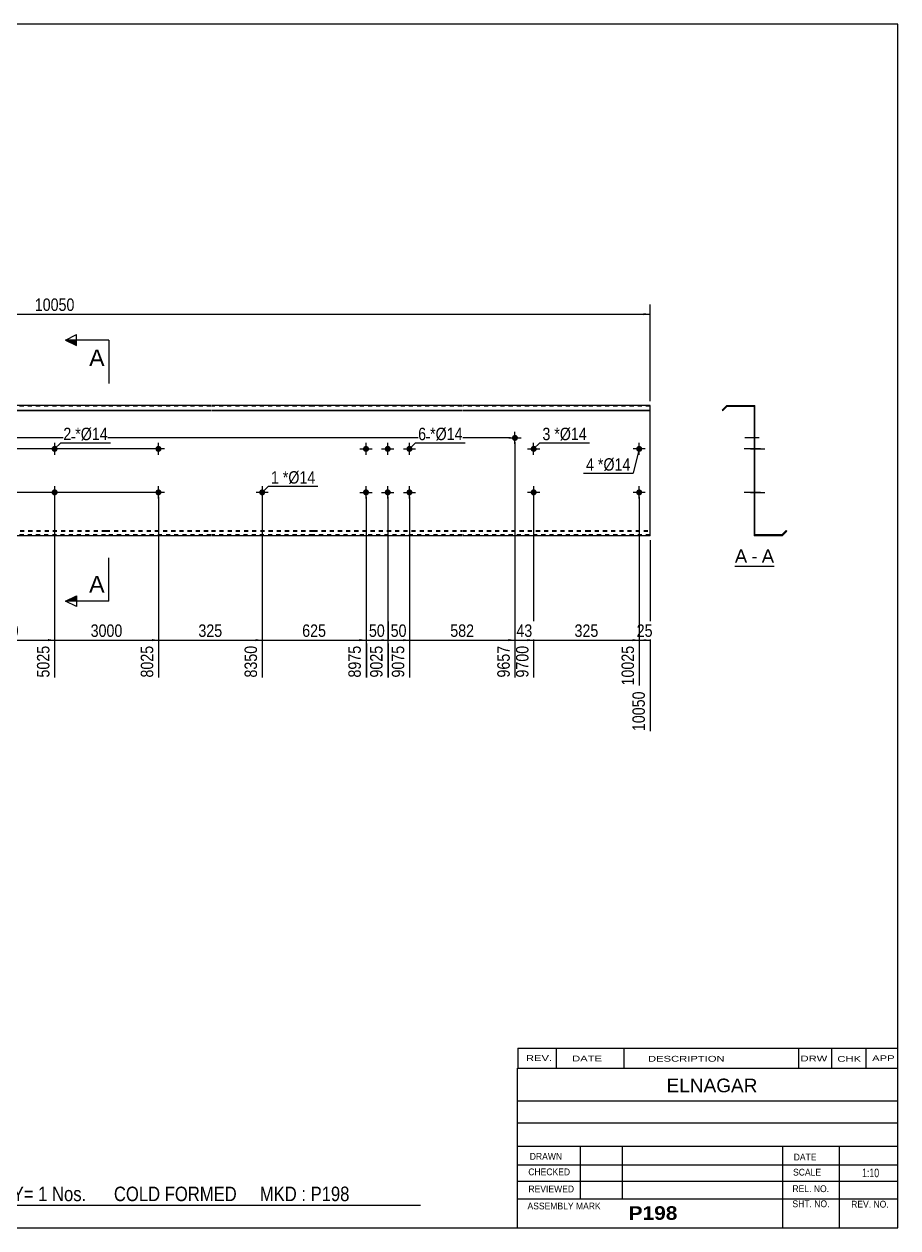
# Model space of a CAD drawing. Header units: millimetres. Extents: x -71 to 331, y -174 to 103.
# Drawn here: x 130.1 to 331.2, y -174.2 to 102.8 of the extents above; entities that cross this region are included whole.
import ezdxf

# ---------------------------------------------------------------- set-up
doc = ezdxf.new("R2010")
doc.units = ezdxf.units.MM
doc.linetypes.add('DXK_LINE_DOT1', pattern=[1.8814, 0.9407, -0.9407])
doc.styles.add('Arial', font='ARIAL.TTF', dxfattribs={"height": 0.2})
doc.styles.add('Arial Bold', font='ARIALBD.TTF', dxfattribs={"height": 0.2})
doc.styles.add('Arial Narrow', font='ARIALN.TTF', dxfattribs={"height": 0.2})

# ---------------------------------------------------------------- blocks, each defined once
blk = doc.blocks.new('Unknown-629085084-1927')
at = {"color": 5, "linetype": 'Continuous'}
for p, q in [((331.25, 102.75), (-68.75, 102.75)), ((-68.75, 102.75), (-68.75, -174.25)), ((331.25, -174.25), (331.25, 102.75)), ((-68.75, -174.25), (331.25, -174.25))]:
    blk.add_line(p, q, dxfattribs=at)
at = {"color": 174, "linetype": 'Continuous', "style": 'Arial'}
blk.add_text('Tekla structures', height=1.9102, rotation=90, dxfattribs=at).set_placement((-69.25, -173.75))
blk = doc.blocks.new('Unknown-629085084-12 - 1238')
at = {"color": 7, "linetype": 'Continuous'}
blk.add_line((293.7, -21.95), (302.73, -21.95), dxfattribs=at)
at = {"color": 0, "linetype": 'Continuous'}
blk.add_wipeout([(296.55, -21.2), (296.55, -18), (293.7, -18), (293.7, -21.2)], dxfattribs=at)
blk.add_wipeout([(298.93, -21.2), (298.93, -18), (297.51, -18), (297.51, -21.2)], dxfattribs=at)
at = {"color": 96, "linetype": 'Continuous', "style": 'Arial'}
blk.add_text('A', height=3.06, dxfattribs=at).set_placement((293.7, -21.2))
at = {"color": 0, "linetype": 'Continuous'}
blk.add_wipeout([(302.73, -21.2), (302.73, -18), (299.89, -18), (299.89, -21.2)], dxfattribs=at)
at = {"color": 96, "linetype": 'Continuous', "style": 'Arial'}
for s, p in [('A', (299.89, -21.2)), ('-', (297.51, -21.2))]:
    blk.add_text(s, height=3.06, dxfattribs=at).set_placement(p)
blk = doc.blocks.new('Part-629085084-1218 - 1203')
at = {"color": 2, "linetype": 'Continuous'}
for p, q in [((0, 15), (0, -15)), ((14.6, 15), (0, 15)), ((0, 13.94), (14.6, 13.94)), ((43.2, 15), (14.7, 15)), ((14.7, 13.94), (43.2, 13.94)), ((77.5, 15), (43.3, 15)), ((43.3, 13.94), (77.5, 13.94)), ((101, 15), (77.6, 15)), ((77.6, 13.94), (101, 13.94)), ((125.29, 15), (101.1, 15)), ((101.1, 13.94), (125.29, 13.94)), ((148.79, 15), (125.39, 15)), ((125.39, 13.94), (148.79, 13.94)), ((173.08, 15), (148.89, 15)), ((148.89, 13.94), (173.08, 13.94)), ((196.58, 15), (173.18, 15)), ((173.18, 13.94), (196.58, 13.94)), ((230.88, 15), (196.68, 15)), ((196.68, 13.94), (230.88, 13.94)), ((259.48, 15), (230.98, 15)), ((230.98, 13.94), (259.48, 13.94)), ((274.18, 15), (259.58, 15)), ((259.58, 13.94), (274.18, 13.94)), ((274.18, 13.94), (274.18, 15)), ((274.18, -15), (274.18, 13.94)), ((0, 13.8), (14.6, 13.8)), ((14.7, 13.8), (43.2, 13.8)), ((43.3, 13.8), (77.5, 13.8)), ((77.6, 13.8), (101, 13.8)), ((101.1, 13.8), (125.29, 13.8)), ((125.39, 13.8), (148.79, 13.8)), ((148.89, 13.8), (173.08, 13.8)), ((173.18, 13.8), (196.58, 13.8)), ((196.68, 13.8), (230.88, 13.8)), ((230.98, 13.8), (259.48, 13.8)), ((259.58, 13.8), (274.18, 13.8)), ((14.6, -15), (0, -15)), ((43.2, -15), (14.7, -15)), ((77.5, -15), (43.3, -15)), ((101, -15), (77.6, -15)), ((125.29, -15), (101.1, -15)), ((148.79, -15), (125.39, -15)), ((173.08, -15), (148.89, -15)), ((196.58, -15), (173.18, -15)), ((230.88, -15), (196.68, -15)), ((259.48, -15), (230.98, -15)), ((274.18, -15), (259.58, -15))]:
    blk.add_line(p, q, dxfattribs=at)
at = {"color": 7, "linetype": 'DXK_LINE_DOT1'}
for p, q in [((14.6, 14.8), (0, 14.8)), ((43.2, 14.8), (14.7, 14.8)), ((77.5, 14.8), (43.3, 14.8)), ((101, 14.8), (77.6, 14.8)), ((125.29, 14.8), (101.1, 14.8)), ((148.79, 14.8), (125.39, 14.8)), ((173.08, 14.8), (148.89, 14.8)), ((196.58, 14.8), (173.18, 14.8)), ((230.88, 14.8), (196.68, 14.8)), ((259.48, 14.8), (230.98, 14.8)), ((274.18, 14.8), (259.58, 14.8)), ((0, -13.8), (14.6, -13.8)), ((14.7, -13.8), (43.2, -13.8)), ((43.3, -13.8), (77.5, -13.8)), ((77.6, -13.8), (101, -13.8)), ((101.1, -13.8), (125.29, -13.8)), ((125.39, -13.8), (148.79, -13.8)), ((148.89, -13.8), (173.08, -13.8)), ((173.18, -13.8), (196.58, -13.8)), ((196.68, -13.8), (230.88, -13.8)), ((230.98, -13.8), (259.48, -13.8)), ((259.58, -13.8), (274.18, -13.8)), ((0, -13.94), (14.6, -13.94)), ((14.6, -14.8), (0, -14.8)), ((14.7, -13.94), (43.2, -13.94)), ((43.2, -14.8), (14.7, -14.8)), ((43.3, -13.94), (77.5, -13.94)), ((77.5, -14.8), (43.3, -14.8)), ((77.6, -13.94), (101, -13.94)), ((101, -14.8), (77.6, -14.8)), ((101.1, -13.94), (125.29, -13.94)), ((125.29, -14.8), (101.1, -14.8)), ((125.39, -13.94), (148.79, -13.94)), ((148.79, -14.8), (125.39, -14.8)), ((148.89, -13.94), (173.08, -13.94)), ((173.08, -14.8), (148.89, -14.8)), ((173.18, -13.94), (196.58, -13.94)), ((196.58, -14.8), (173.18, -14.8)), ((196.68, -13.94), (230.88, -13.94)), ((230.88, -14.8), (196.68, -14.8)), ((230.98, -13.94), (259.48, -13.94)), ((259.48, -14.8), (230.98, -14.8)), ((259.58, -13.94), (274.18, -13.94)), ((274.18, -14.8), (259.58, -14.8))]:
    blk.add_line(p, q, dxfattribs=at)
blk = doc.blocks.new('Bolt-629085084-1220 - 1203')
at = {"linetype": 'Continuous'}
for points in [[(208.08, 5, -1), (209.48, 5, -1)], [(213.08, 5, -1), (214.48, 5, -1)], [(218.08, 5, -1), (219.48, 5, -1)], [(208.08, -5, -1), (209.48, -5, -1)], [(213.08, -5, -1), (214.48, -5, -1)], [(218.08, -5, -1), (219.48, -5, -1)]]:
    blk.add_hatch(color=3, dxfattribs=at).paths.add_polyline_path(points)
at = {"color": 3, "linetype": 'Continuous'}
for p, q in [((208.78, 3.6), (208.78, 6.4)), ((213.78, 3.6), (213.78, 6.4)), ((218.78, 3.6), (218.78, 6.4)), ((207.38, 5), (210.18, 5)), ((212.38, 5), (215.18, 5)), ((217.38, 5), (220.18, 5)), ((207.38, -5), (210.18, -5)), ((208.78, -6.4), (208.78, -3.6)), ((212.38, -5), (215.18, -5)), ((213.78, -6.4), (213.78, -3.6)), ((217.38, -5), (220.18, -5)), ((218.78, -6.4), (218.78, -3.6))]:
    blk.add_line(p, q, dxfattribs=at)
blk = doc.blocks.new('Bolt-629085084-1221 - 1203')
at = {"linetype": 'Continuous'}
for points in [[(137.79, 5, -1), (136.39, 5, -1)], [(137.79, -5, -1), (136.39, -5, -1)]]:
    blk.add_hatch(color=3, dxfattribs=at).paths.add_polyline_path(points)
at = {"color": 3, "linetype": 'Continuous'}
for p, q in [((137.09, 6.4), (137.09, 3.6)), ((138.49, 5), (135.69, 5)), ((138.49, -5), (135.69, -5)), ((137.09, -3.6), (137.09, -6.4))]:
    blk.add_line(p, q, dxfattribs=at)
blk = doc.blocks.new('Bolt-629085084-1228 - 1203')
at = {"linetype": 'Continuous'}
blk.add_hatch(color=3, dxfattribs=at).paths.add_polyline_path([(185.58, -5, -1), (184.18, -5, -1)])
at = {"color": 3, "linetype": 'Continuous'}
for p, q in [((186.28, -5), (183.48, -5)), ((184.88, -3.6), (184.88, -6.4))]:
    blk.add_line(p, q, dxfattribs=at)
blk = doc.blocks.new('Bolt-629085084-1229 - 1203')
at = {"linetype": 'Continuous'}
blk.add_hatch(color=3, dxfattribs=at).paths.add_polyline_path([(242.37, 7.53, -1), (243.77, 7.53, -1)])
at = {"color": 3, "linetype": 'Continuous'}
for p, q in [((243.07, 6.13), (243.07, 8.93)), ((241.67, 7.53), (244.47, 7.53))]:
    blk.add_line(p, q, dxfattribs=at)
blk = doc.blocks.new('Bolt-629085084-1230 - 1203')
at = {"linetype": 'Continuous'}
blk.add_hatch(color=3, dxfattribs=at).paths.add_polyline_path([(246.68, 5, -1), (248.08, 5, -1)])
at = {"color": 3, "linetype": 'Continuous'}
for p, q in [((247.38, 3.6), (247.38, 6.4)), ((245.98, 5), (248.78, 5))]:
    blk.add_line(p, q, dxfattribs=at)
blk = doc.blocks.new('Bolt-629085084-1231 - 1203')
at = {"linetype": 'Continuous'}
blk.add_hatch(color=3, dxfattribs=at).paths.add_polyline_path([(248.08, -5, -1), (246.68, -5, -1)])
at = {"color": 3, "linetype": 'Continuous'}
for p, q in [((248.78, -5), (245.98, -5)), ((247.38, -3.6), (247.38, -6.4))]:
    blk.add_line(p, q, dxfattribs=at)
blk = doc.blocks.new('Bolt-629085084-1232 - 1203')
at = {"linetype": 'Continuous'}
for points in [[(160.29, 5, -1), (161.69, 5, -1)], [(270.98, 5, -1), (272.38, 5, -1)]]:
    blk.add_hatch(color=3, dxfattribs=at).paths.add_polyline_path(points)
at = {"color": 3, "linetype": 'Continuous'}
for p, q in [((160.99, 3.6), (160.99, 6.4)), ((271.68, 3.6), (271.68, 6.4)), ((162.39, 5), (159.59, 5)), ((273.08, 5), (270.28, 5))]:
    blk.add_line(p, q, dxfattribs=at)
blk = doc.blocks.new('Bolt-629085084-1233 - 1203')
at = {"linetype": 'Continuous'}
for points in [[(160.29, -5, -1), (161.69, -5, -1)], [(270.98, -5, -1), (272.38, -5, -1)]]:
    blk.add_hatch(color=3, dxfattribs=at).paths.add_polyline_path(points)
at = {"color": 3, "linetype": 'Continuous'}
for p, q in [((162.39, -5), (159.59, -5)), ((160.99, -6.4), (160.99, -3.6)), ((273.08, -5), (270.28, -5)), ((271.68, -6.4), (271.68, -3.6))]:
    blk.add_line(p, q, dxfattribs=at)
blk = doc.blocks.new('Part-629085084-1240 - 1238')
at = {"color": 2, "linetype": 'Continuous'}
for p, q in [((291.82, 15), (290.76, 13.94)), ((290.76, 13.94), (290.9, 13.8)), ((291.9, 14.8), (290.9, 13.8)), ((291.82, 15), (298.32, 15)), ((291.9, 14.8), (298.12, 14.8)), ((298.12, 14.8), (298.12, -15)), ((298.32, -14.8), (298.32, 15)), ((304.53, -14.8), (305.54, -13.8)), ((305.68, -13.94), (305.54, -13.8)), ((304.62, -15), (298.12, -15)), ((304.53, -14.8), (298.32, -14.8)), ((304.62, -15), (305.68, -13.94))]:
    blk.add_line(p, q, dxfattribs=at)
blk = doc.blocks.new('Bolt-629085084-1241 - 1238')
at = {"linetype": 'Continuous'}
for points in [[(298.12, 5.7), (298.12, 4.3), (298.32, 4.3), (298.32, 5.7)], [(298.12, 5.7), (298.12, 4.3), (298.32, 4.3), (298.32, 5.7)], [(298.12, 5.7), (298.12, 4.3), (298.32, 4.3), (298.32, 5.7)], [(298.12, -4.3), (298.12, -5.7), (298.32, -5.7), (298.32, -4.3)], [(298.12, -4.3), (298.12, -5.7), (298.32, -5.7), (298.32, -4.3)], [(298.12, -4.3), (298.12, -5.7), (298.32, -5.7), (298.32, -4.3)]]:
    blk.add_hatch(color=3, dxfattribs=at).paths.add_polyline_path(points)
at = {"color": 3, "linetype": 'Continuous'}
for p, q in [((298.32, 5.7), (298.12, 5.7)), ((298.32, 5.7), (298.12, 5.7)), ((298.32, 5.7), (298.12, 5.7)), ((299.62, 5), (295.82, 5)), ((299.62, 5), (295.82, 5)), ((299.62, 5), (295.82, 5)), ((298.32, 4.3), (298.12, 4.3)), ((298.32, 4.3), (298.12, 4.3)), ((298.32, 4.3), (298.12, 4.3)), ((299.62, -5), (295.82, -5)), ((299.62, -5), (295.82, -5)), ((299.62, -5), (295.82, -5)), ((298.32, -4.3), (298.12, -4.3)), ((298.32, -4.3), (298.12, -4.3)), ((298.32, -4.3), (298.12, -4.3)), ((298.32, -5.7), (298.12, -5.7)), ((298.32, -5.7), (298.12, -5.7)), ((298.32, -5.7), (298.12, -5.7))]:
    blk.add_line(p, q, dxfattribs=at)
blk = doc.blocks.new('Bolt-629085084-1242 - 1238')
at = {"linetype": 'Continuous'}
for points in [[(298.12, 5.7), (298.12, 4.3), (298.32, 4.3), (298.32, 5.7)], [(298.12, 5.7), (298.12, 4.3), (298.32, 4.3), (298.32, 5.7)], [(298.12, 5.7), (298.12, 4.3), (298.32, 4.3), (298.32, 5.7)], [(298.12, -4.3), (298.12, -5.7), (298.32, -5.7), (298.32, -4.3)], [(298.12, -4.3), (298.12, -5.7), (298.32, -5.7), (298.32, -4.3)], [(298.12, -4.3), (298.12, -5.7), (298.32, -5.7), (298.32, -4.3)]]:
    blk.add_hatch(color=3, dxfattribs=at).paths.add_polyline_path(points)
at = {"color": 3, "linetype": 'Continuous'}
for p, q in [((298.32, 5.7), (298.12, 5.7)), ((298.32, 5.7), (298.12, 5.7)), ((298.32, 5.7), (298.12, 5.7)), ((299.64, 5), (295.84, 5)), ((299.64, 5), (295.84, 5)), ((299.64, 5), (295.84, 5)), ((298.32, 4.3), (298.12, 4.3)), ((298.32, 4.3), (298.12, 4.3)), ((298.32, 4.3), (298.12, 4.3)), ((299.64, -5), (295.84, -5)), ((299.64, -5), (295.84, -5)), ((299.64, -5), (295.84, -5)), ((298.32, -4.3), (298.12, -4.3)), ((298.32, -4.3), (298.12, -4.3)), ((298.32, -4.3), (298.12, -4.3)), ((298.32, -5.7), (298.12, -5.7)), ((298.32, -5.7), (298.12, -5.7)), ((298.32, -5.7), (298.12, -5.7))]:
    blk.add_line(p, q, dxfattribs=at)
blk = doc.blocks.new('Bolt-629085084-1243 - 1238')
at = {"linetype": 'Continuous'}
for points in [[(298.32, 4.3), (298.32, 5.7), (298.12, 5.7), (298.12, 4.3)], [(298.32, -5.7), (298.32, -4.3), (298.12, -4.3), (298.12, -5.7)]]:
    blk.add_hatch(color=3, dxfattribs=at).paths.add_polyline_path(points)
at = {"color": 3, "linetype": 'Continuous'}
for p, q in [((298.32, 5.7), (298.12, 5.7)), ((298.32, 5), (296.12, 5)), ((298.32, 4.3), (298.12, 4.3)), ((298.32, -5), (296.12, -5)), ((298.32, -4.3), (298.12, -4.3)), ((298.32, -5.7), (298.12, -5.7))]:
    blk.add_line(p, q, dxfattribs=at)
blk = doc.blocks.new('Bolt-629085084-1244 - 1238')
at = {"linetype": 'Continuous'}
blk.add_hatch(color=3, dxfattribs=at).paths.add_polyline_path([(298.32, -5.7), (298.32, -4.3), (298.12, -4.3), (298.12, -5.7)])
at = {"color": 3, "linetype": 'Continuous'}
for p, q in [((298.32, -4.3), (298.12, -4.3)), ((299.12, -5), (298.12, -5)), ((298.32, -5.7), (298.12, -5.7))]:
    blk.add_line(p, q, dxfattribs=at)
blk = doc.blocks.new('Bolt-629085084-1245 - 1238')
at = {"linetype": 'Continuous'}
blk.add_hatch(color=3, dxfattribs=at).paths.add_polyline_path([(298.12, 5.7), (298.12, 4.3), (298.32, 4.3), (298.32, 5.7)])
blk.add_hatch(color=3, dxfattribs=at).paths.add_polyline_path([(298.12, 5.7), (298.12, 4.3), (298.32, 4.3), (298.32, 5.7)])
at = {"color": 3, "linetype": 'Continuous'}
for p, q in [((298.12, 5.7), (298.32, 5.7)), ((298.12, 5.7), (298.32, 5.7)), ((297.32, 5), (300.62, 5)), ((297.32, 5), (300.62, 5)), ((298.12, 4.3), (298.32, 4.3)), ((298.12, 4.3), (298.32, 4.3))]:
    blk.add_line(p, q, dxfattribs=at)
blk = doc.blocks.new('Bolt-629085084-1246 - 1238')
at = {"linetype": 'Continuous'}
blk.add_hatch(color=3, dxfattribs=at).paths.add_polyline_path([(298.12, -4.3), (298.12, -5.7), (298.32, -5.7), (298.32, -4.3)])
blk.add_hatch(color=3, dxfattribs=at).paths.add_polyline_path([(298.12, -4.3), (298.12, -5.7), (298.32, -5.7), (298.32, -4.3)])
at = {"color": 3, "linetype": 'Continuous'}
for p, q in [((297.32, -5), (300.62, -5)), ((297.32, -5), (300.62, -5)), ((298.12, -4.3), (298.32, -4.3)), ((298.12, -4.3), (298.32, -4.3)), ((298.12, -5.7), (298.32, -5.7)), ((298.12, -5.7), (298.32, -5.7))]:
    blk.add_line(p, q, dxfattribs=at)
blk = doc.blocks.new('Bolt-629085084-1247 - 1238')
at = {"linetype": 'Continuous'}
blk.add_hatch(color=3, dxfattribs=at).paths.add_polyline_path([(298.32, -5.7), (298.32, -4.3), (298.12, -4.3), (298.12, -5.7)])
at = {"color": 3, "linetype": 'Continuous'}
for p, q in [((298.32, -4.3), (298.12, -4.3)), ((299.12, -5), (298.12, -5)), ((298.32, -5.7), (298.12, -5.7))]:
    blk.add_line(p, q, dxfattribs=at)
blk = doc.blocks.new('Bolt-629085084-1248 - 1238')
at = {"linetype": 'Continuous'}
blk.add_hatch(color=3, dxfattribs=at).paths.add_polyline_path([(298.12, 8.23), (298.12, 6.83), (298.32, 6.83), (298.32, 8.23)])
at = {"color": 3, "linetype": 'Continuous'}
for p, q in [((299.27, 7.53), (295.97, 7.53)), ((298.32, 8.23), (298.12, 8.23)), ((298.32, 6.83), (298.12, 6.83))]:
    blk.add_line(p, q, dxfattribs=at)
blk = doc.blocks.new('Bolt-629085084-1249 - 1238')
at = {"linetype": 'Continuous'}
blk.add_hatch(color=3, dxfattribs=at).paths.add_polyline_path([(298.12, 5.7), (298.12, 4.3), (298.32, 4.3), (298.32, 5.7)])
at = {"color": 3, "linetype": 'Continuous'}
for p, q in [((298.32, 5.7), (298.12, 5.7)), ((299.27, 5), (295.97, 5)), ((298.32, 4.3), (298.12, 4.3))]:
    blk.add_line(p, q, dxfattribs=at)
blk = doc.blocks.new('Bolt-629085084-1250 - 1238')
at = {"linetype": 'Continuous'}
blk.add_hatch(color=3, dxfattribs=at).paths.add_polyline_path([(298.32, -5.7), (298.32, -4.3), (298.12, -4.3), (298.12, -5.7)])
at = {"color": 3, "linetype": 'Continuous'}
for p, q in [((299.14, -5), (298.09, -5)), ((298.32, -4.3), (298.12, -4.3)), ((298.32, -5.7), (298.12, -5.7))]:
    blk.add_line(p, q, dxfattribs=at)
blk = doc.blocks.new('Bolt-629085084-1251 - 1238')
at = {"linetype": 'Continuous'}
blk.add_hatch(color=3, dxfattribs=at).paths.add_polyline_path([(298.12, 8.23), (298.12, 6.83), (298.32, 6.83), (298.32, 8.23)])
at = {"color": 3, "linetype": 'Continuous'}
for p, q in [((299.27, 7.53), (295.97, 7.53)), ((298.32, 8.23), (298.12, 8.23)), ((298.32, 6.83), (298.12, 6.83))]:
    blk.add_line(p, q, dxfattribs=at)
blk = doc.blocks.new('Bolt-629085084-1252 - 1238')
at = {"linetype": 'Continuous'}
blk.add_hatch(color=3, dxfattribs=at).paths.add_polyline_path([(298.12, 5.7), (298.12, 4.3), (298.32, 4.3), (298.32, 5.7)])
at = {"color": 3, "linetype": 'Continuous'}
for p, q in [((298.32, 5.7), (298.12, 5.7)), ((299.27, 5), (295.97, 5)), ((298.32, 4.3), (298.12, 4.3))]:
    blk.add_line(p, q, dxfattribs=at)
blk = doc.blocks.new('Bolt-629085084-1253 - 1238')
at = {"linetype": 'Continuous'}
blk.add_hatch(color=3, dxfattribs=at).paths.add_polyline_path([(298.32, -5.7), (298.32, -4.3), (298.12, -4.3), (298.12, -5.7)])
at = {"color": 3, "linetype": 'Continuous'}
for p, q in [((299.14, -5), (298.09, -5)), ((298.32, -4.3), (298.12, -4.3)), ((298.32, -5.7), (298.12, -5.7))]:
    blk.add_line(p, q, dxfattribs=at)
blk = doc.blocks.new('Bolt-629085084-1254 - 1238')
at = {"linetype": 'Continuous'}
blk.add_hatch(color=3, dxfattribs=at).paths.add_polyline_path([(298.12, 5.7), (298.12, 4.3), (298.32, 4.3), (298.32, 5.7)])
blk.add_hatch(color=3, dxfattribs=at).paths.add_polyline_path([(298.12, 5.7), (298.12, 4.3), (298.32, 4.3), (298.32, 5.7)])
at = {"color": 3, "linetype": 'Continuous'}
for p, q in [((298.12, 5.7), (298.32, 5.7)), ((298.12, 5.7), (298.32, 5.7)), ((297.29, 5), (300.59, 5)), ((297.29, 5), (300.59, 5)), ((298.12, 4.3), (298.32, 4.3)), ((298.12, 4.3), (298.32, 4.3))]:
    blk.add_line(p, q, dxfattribs=at)
blk = doc.blocks.new('Bolt-629085084-1255 - 1238')
at = {"linetype": 'Continuous'}
blk.add_hatch(color=3, dxfattribs=at).paths.add_polyline_path([(298.12, -4.3), (298.12, -5.7), (298.32, -5.7), (298.32, -4.3)])
blk.add_hatch(color=3, dxfattribs=at).paths.add_polyline_path([(298.12, -4.3), (298.12, -5.7), (298.32, -5.7), (298.32, -4.3)])
at = {"color": 3, "linetype": 'Continuous'}
for p, q in [((297.29, -5), (300.59, -5)), ((297.29, -5), (300.59, -5)), ((298.12, -4.3), (298.32, -4.3)), ((298.12, -4.3), (298.32, -4.3)), ((298.12, -5.7), (298.32, -5.7)), ((298.12, -5.7), (298.32, -5.7))]:
    blk.add_line(p, q, dxfattribs=at)
blk = doc.blocks.new('StraightDimension-629085084-1279 - 1203')
at = {"linetype": 'Continuous'}
blk.add_hatch(color=7, dxfattribs=at).paths.add_polyline_path([(135.59, -38.75), (137.09, -39), (135.59, -39.25)])
at = {"color": 7, "linetype": 'Continuous'}
for p, q in [((113.19, -6), (113.19, -47.61)), ((137.09, -6), (137.09, -47.61)), ((113.19, -39), (137.09, -39))]:
    blk.add_line(p, q, dxfattribs=at)
at = {"color": 0}
blk.add_wipeout([(129.4, -38.85), (129.4, -34.65), (120.88, -34.65), (120.88, -38.85)], dxfattribs=at)
at = {"color": 0, "linetype": 'Continuous'}
blk.add_wipeout([(136.49, -39.7), (132.29, -39.7), (132.29, -48.21), (136.49, -48.21)], dxfattribs=at)
at = {"color": 3, "style": 'Arial Narrow'}
blk.add_text('3000', height=2.863, dxfattribs=at).set_placement((121.48, -38.25))
at = {"color": 3, "linetype": 'Continuous', "style": 'Arial Narrow'}
blk.add_text('5025', height=2.863, rotation=90.0002, dxfattribs=at).set_placement((135.89, -47.61))
blk = doc.blocks.new('StraightDimension-629085084-1357 - 1203')
at = {"linetype": 'Continuous'}
for points in [[(-12.25, 3.5), (-12, 5), (-11.75, 3.5)], [(-11.75, -3.5), (-12, -5), (-12.25, -3.5)]]:
    blk.add_hatch(color=7, dxfattribs=at).paths.add_polyline_path(points)
at = {"color": 7, "linetype": 'Continuous'}
for p, q in [((159.99, 5), (-14.25, 5)), ((-12, -5), (-12, 5)), ((159.99, -5), (-14.25, -5))]:
    blk.add_line(p, q, dxfattribs=at)
at = {"color": 0}
blk.add_wipeout([(-12.15, 3.34), (-16.35, 3.34), (-16.35, -3.34), (-12.15, -3.34)], dxfattribs=at)
at = {"color": 3, "style": 'Arial Narrow'}
blk.add_text('100', height=2.863, rotation=90.0002, dxfattribs=at).set_placement((-12.75, -2.74))
blk = doc.blocks.new('StraightDimension-629085084-1356 - 1203')
at = {"linetype": 'Continuous'}
for points in [[(-12.25, 6.03), (-12, 7.53), (-11.75, 6.03)], [(-11.75, 6.5), (-12, 5), (-12.25, 6.5)]]:
    blk.add_hatch(color=7, dxfattribs=at).paths.add_polyline_path(points)
at = {"color": 7, "linetype": 'Continuous'}
for p, q in [((242.07, 7.53), (-14.25, 7.53)), ((-12, 5), (-12, 7.53)), ((159.99, 5), (-14.25, 5))]:
    blk.add_line(p, q, dxfattribs=at)
at = {"color": 0}
blk.add_wipeout([(-12.15, 8.7), (-16.35, 8.7), (-16.35, 3.84), (-12.15, 3.84)], dxfattribs=at)
at = {"color": 3, "style": 'Arial Narrow'}
blk.add_text('25', height=2.863, rotation=90.0002, dxfattribs=at).set_placement((-12.75, 4.44))
blk = doc.blocks.new('StraightDimension-629085084-1355 - 1203')
at = {"linetype": 'Continuous'}
for points in [[(-12.25, 13.5), (-12, 15), (-11.75, 13.5)], [(-11.75, 9.03), (-12, 7.53), (-12.25, 9.03)]]:
    blk.add_hatch(color=7, dxfattribs=at).paths.add_polyline_path(points)
at = {"color": 7, "linetype": 'Continuous'}
for p, q in [((-1, 15), (-14.25, 15)), ((-12, 7.53), (-12, 15)), ((242.07, 7.53), (-14.25, 7.53))]:
    blk.add_line(p, q, dxfattribs=at)
at = {"color": 0}
blk.add_wipeout([(-12.15, 13.7), (-16.35, 13.7), (-16.35, 8.84), (-12.15, 8.84)], dxfattribs=at)
at = {"color": 3, "style": 'Arial Narrow'}
blk.add_text('75', height=2.863, rotation=90.0002, dxfattribs=at).set_placement((-12.75, 9.44))
blk = doc.blocks.new('StraightDimension-629085084-1270 - 1203')
at = {"linetype": 'Continuous'}
blk.add_hatch(color=7, dxfattribs=at).paths.add_polyline_path([(272.68, -38.75), (274.18, -39), (272.68, -39.25)])
at = {"color": 7, "linetype": 'Continuous'}
for p, q in [((271.68, -6), (271.68, -49.44)), ((274.18, -16), (274.18, -59.94)), ((271.68, -39), (274.18, -39))]:
    blk.add_line(p, q, dxfattribs=at)
at = {"color": 0}
blk.add_wipeout([(275.36, -38.85), (275.36, -34.65), (270.5, -34.65), (270.5, -38.85)], dxfattribs=at)
at = {"color": 0, "linetype": 'Continuous'}
blk.add_wipeout([(273.58, -50.2), (269.38, -50.2), (269.38, -60.54), (273.58, -60.54)], dxfattribs=at)
at = {"color": 3, "style": 'Arial Narrow'}
blk.add_text('25', height=2.863, dxfattribs=at).set_placement((271.1, -38.25))
at = {"color": 3, "linetype": 'Continuous', "style": 'Arial Narrow'}
blk.add_text('10050', height=2.863, rotation=90.0002, dxfattribs=at).set_placement((272.98, -59.94))
blk = doc.blocks.new('StraightDimension-629085084-1271 - 1203')
at = {"linetype": 'Continuous'}
blk.add_hatch(color=7, dxfattribs=at).paths.add_polyline_path([(270.18, -38.75), (271.68, -39), (270.18, -39.25)])
at = {"color": 7, "linetype": 'Continuous'}
for p, q in [((247.38, -6), (247.38, -47.61)), ((271.68, -6), (271.68, -49.44)), ((247.38, -39), (271.68, -39))]:
    blk.add_line(p, q, dxfattribs=at)
at = {"color": 0}
blk.add_wipeout([(262.87, -38.85), (262.87, -34.65), (256.19, -34.65), (256.19, -38.85)], dxfattribs=at)
at = {"color": 0, "linetype": 'Continuous'}
blk.add_wipeout([(271.08, -39.7), (266.88, -39.7), (266.88, -50.04), (271.08, -50.04)], dxfattribs=at)
at = {"color": 3, "style": 'Arial Narrow'}
blk.add_text('325', height=2.863, dxfattribs=at).set_placement((256.79, -38.25))
at = {"color": 3, "linetype": 'Continuous', "style": 'Arial Narrow'}
blk.add_text('10025', height=2.863, rotation=90.0002, dxfattribs=at).set_placement((270.48, -49.44))
blk = doc.blocks.new('StraightDimension-629085084-1272 - 1203')
at = {"linetype": 'Continuous'}
blk.add_hatch(color=7, dxfattribs=at).paths.add_polyline_path([(245.88, -38.75), (247.38, -39), (245.88, -39.25)])
at = {"color": 7, "linetype": 'Continuous'}
for p, q in [((243.07, 6.53), (243.07, -47.61)), ((247.38, -6), (247.38, -47.61)), ((243.07, -39), (247.38, -39))]:
    blk.add_line(p, q, dxfattribs=at)
at = {"color": 0}
blk.add_wipeout([(247.66, -38.85), (247.66, -34.65), (242.8, -34.65), (242.8, -38.85)], dxfattribs=at)
at = {"color": 3, "style": 'Arial Narrow'}
blk.add_text('43', height=2.863, dxfattribs=at).set_placement((243.4, -38.25))
at = {"color": 0, "linetype": 'Continuous'}
blk.add_wipeout([(246.78, -39.7), (242.58, -39.7), (242.58, -48.21), (246.78, -48.21)], dxfattribs=at)
at = {"color": 3, "linetype": 'Continuous', "style": 'Arial Narrow'}
blk.add_text('9700', height=2.863, rotation=90.0002, dxfattribs=at).set_placement((246.18, -47.61))
blk = doc.blocks.new('StraightDimension-629085084-1273 - 1203')
at = {"linetype": 'Continuous'}
blk.add_hatch(color=7, dxfattribs=at).paths.add_polyline_path([(241.57, -38.75), (243.07, -39), (241.57, -39.25)])
at = {"color": 7, "linetype": 'Continuous'}
for p, q in [((243.07, 6.53), (243.07, -47.61)), ((218.78, -6), (218.78, -47.61)), ((218.78, -39), (243.07, -39))]:
    blk.add_line(p, q, dxfattribs=at)
at = {"color": 0}
blk.add_wipeout([(234.27, -38.85), (234.27, -34.65), (227.58, -34.65), (227.58, -38.85)], dxfattribs=at)
at = {"color": 0, "linetype": 'Continuous'}
blk.add_wipeout([(242.47, -39.7), (238.27, -39.7), (238.27, -48.21), (242.47, -48.21)], dxfattribs=at)
at = {"color": 3, "style": 'Arial Narrow'}
blk.add_text('582', height=2.863, dxfattribs=at).set_placement((228.18, -38.25))
at = {"color": 3, "linetype": 'Continuous', "style": 'Arial Narrow'}
blk.add_text('9657', height=2.863, rotation=90.0002, dxfattribs=at).set_placement((241.87, -47.61))
blk = doc.blocks.new('StraightDimension-629085084-1274 - 1203')
at = {"linetype": 'Continuous'}
blk.add_hatch(color=7, dxfattribs=at).paths.add_polyline_path([(217.28, -38.75), (218.78, -39), (217.28, -39.25)])
at = {"color": 7, "linetype": 'Continuous'}
for p, q in [((213.78, -6), (213.78, -47.61)), ((218.78, -6), (218.78, -47.61)), ((213.78, -39), (218.78, -39))]:
    blk.add_line(p, q, dxfattribs=at)
at = {"color": 0}
blk.add_wipeout([(218.71, -38.85), (218.71, -34.65), (213.85, -34.65), (213.85, -38.85)], dxfattribs=at)
at = {"color": 3, "style": 'Arial Narrow'}
blk.add_text('50', height=2.863, dxfattribs=at).set_placement((214.45, -38.25))
at = {"color": 0, "linetype": 'Continuous'}
blk.add_wipeout([(218.18, -39.7), (213.98, -39.7), (213.98, -48.21), (218.18, -48.21)], dxfattribs=at)
at = {"color": 3, "linetype": 'Continuous', "style": 'Arial Narrow'}
blk.add_text('9075', height=2.863, rotation=90.0002, dxfattribs=at).set_placement((217.58, -47.61))
blk = doc.blocks.new('StraightDimension-629085084-1275 - 1203')
at = {"linetype": 'Continuous'}
blk.add_hatch(color=7, dxfattribs=at).paths.add_polyline_path([(212.28, -38.75), (213.78, -39), (212.28, -39.25)])
at = {"color": 7, "linetype": 'Continuous'}
for p, q in [((208.78, -6), (208.78, -47.61)), ((213.78, -6), (213.78, -47.61)), ((208.78, -39), (213.78, -39))]:
    blk.add_line(p, q, dxfattribs=at)
at = {"color": 0}
blk.add_wipeout([(213.71, -38.85), (213.71, -34.65), (208.85, -34.65), (208.85, -38.85)], dxfattribs=at)
at = {"color": 3, "style": 'Arial Narrow'}
blk.add_text('50', height=2.863, dxfattribs=at).set_placement((209.45, -38.25))
at = {"color": 0, "linetype": 'Continuous'}
blk.add_wipeout([(213.18, -39.7), (208.98, -39.7), (208.98, -48.21), (213.18, -48.21)], dxfattribs=at)
at = {"color": 3, "linetype": 'Continuous', "style": 'Arial Narrow'}
blk.add_text('9025', height=2.863, rotation=90.0002, dxfattribs=at).set_placement((212.58, -47.61))
blk = doc.blocks.new('StraightDimension-629085084-1276 - 1203')
at = {"linetype": 'Continuous'}
blk.add_hatch(color=7, dxfattribs=at).paths.add_polyline_path([(207.28, -38.75), (208.78, -39), (207.28, -39.25)])
at = {"color": 7, "linetype": 'Continuous'}
for p, q in [((184.88, -6), (184.88, -47.61)), ((208.78, -6), (208.78, -47.61)), ((184.88, -39), (208.78, -39))]:
    blk.add_line(p, q, dxfattribs=at)
at = {"color": 0}
blk.add_wipeout([(200.17, -38.85), (200.17, -34.65), (193.49, -34.65), (193.49, -38.85)], dxfattribs=at)
at = {"color": 0, "linetype": 'Continuous'}
blk.add_wipeout([(208.18, -39.7), (203.98, -39.7), (203.98, -48.21), (208.18, -48.21)], dxfattribs=at)
at = {"color": 3, "style": 'Arial Narrow'}
blk.add_text('625', height=2.863, dxfattribs=at).set_placement((194.09, -38.25))
at = {"color": 3, "linetype": 'Continuous', "style": 'Arial Narrow'}
blk.add_text('8975', height=2.863, rotation=90.0002, dxfattribs=at).set_placement((207.58, -47.61))
blk = doc.blocks.new('StraightDimension-629085084-1277 - 1203')
at = {"linetype": 'Continuous'}
blk.add_hatch(color=7, dxfattribs=at).paths.add_polyline_path([(183.38, -38.75), (184.88, -39), (183.38, -39.25)])
at = {"color": 7, "linetype": 'Continuous'}
for p, q in [((160.99, -6), (160.99, -47.61)), ((184.88, -6), (184.88, -47.61)), ((160.99, -39), (184.88, -39))]:
    blk.add_line(p, q, dxfattribs=at)
at = {"color": 0}
blk.add_wipeout([(176.28, -38.85), (176.28, -34.65), (169.59, -34.65), (169.59, -38.85)], dxfattribs=at)
at = {"color": 0, "linetype": 'Continuous'}
blk.add_wipeout([(184.28, -39.7), (180.08, -39.7), (180.08, -48.21), (184.28, -48.21)], dxfattribs=at)
at = {"color": 3, "style": 'Arial Narrow'}
blk.add_text('325', height=2.863, dxfattribs=at).set_placement((170.19, -38.25))
at = {"color": 3, "linetype": 'Continuous', "style": 'Arial Narrow'}
blk.add_text('8350', height=2.863, rotation=90.0002, dxfattribs=at).set_placement((183.68, -47.61))
blk = doc.blocks.new('StraightDimension-629085084-1278 - 1203')
at = {"linetype": 'Continuous'}
blk.add_hatch(color=7, dxfattribs=at).paths.add_polyline_path([(159.49, -38.75), (160.99, -39), (159.49, -39.25)])
at = {"color": 7, "linetype": 'Continuous'}
for p, q in [((137.09, -6), (137.09, -47.61)), ((160.99, -6), (160.99, -47.61)), ((137.09, -39), (160.99, -39))]:
    blk.add_line(p, q, dxfattribs=at)
at = {"color": 0}
blk.add_wipeout([(153.29, -38.85), (153.29, -34.65), (144.78, -34.65), (144.78, -38.85)], dxfattribs=at)
at = {"color": 0, "linetype": 'Continuous'}
blk.add_wipeout([(160.39, -39.7), (156.19, -39.7), (156.19, -48.21), (160.39, -48.21)], dxfattribs=at)
at = {"color": 3, "style": 'Arial Narrow'}
blk.add_text('3000', height=2.863, dxfattribs=at).set_placement((145.38, -38.25))
at = {"color": 3, "linetype": 'Continuous', "style": 'Arial Narrow'}
blk.add_text('8025', height=2.863, rotation=90.0002, dxfattribs=at).set_placement((159.79, -47.61))
blk = doc.blocks.new('StraightDimension-629085084-1358 - 1203')
at = {"linetype": 'Continuous'}
for points in [[(-12.25, -6.5), (-12, -5), (-11.75, -6.5)], [(-11.75, -13.5), (-12, -15), (-12.25, -13.5)]]:
    blk.add_hatch(color=7, dxfattribs=at).paths.add_polyline_path(points)
at = {"color": 7, "linetype": 'Continuous'}
for p, q in [((159.99, -5), (-14.25, -5)), ((-12, -15), (-12, -5)), ((-1, -15), (-14.25, -15))]:
    blk.add_line(p, q, dxfattribs=at)
at = {"color": 0}
blk.add_wipeout([(-12.15, -6.66), (-16.35, -6.66), (-16.35, -13.34), (-12.15, -13.34)], dxfattribs=at)
at = {"color": 3, "style": 'Arial Narrow'}
blk.add_text('100', height=2.863, rotation=90.0002, dxfattribs=at).set_placement((-12.75, -12.74))
blk = doc.blocks.new('StraightDimension-629085084-1387 - 1203')
at = {"linetype": 'Continuous'}
for points in [[(1.5, 35.75), (0, 36), (1.5, 36.25)], [(272.68, 36.25), (274.18, 36), (272.68, 35.75)]]:
    blk.add_hatch(color=7, dxfattribs=at).paths.add_polyline_path(points)
at = {"color": 7, "linetype": 'Continuous'}
for p, q in [((0, 16), (0, 38.25)), ((274.18, 16), (274.18, 38.25)), ((0, 36), (274.18, 36))]:
    blk.add_line(p, q, dxfattribs=at)
at = {"color": 0}
blk.add_wipeout([(142.26, 36.15), (142.26, 40.35), (131.92, 40.35), (131.92, 36.15)], dxfattribs=at)
at = {"color": 3, "style": 'Arial Narrow'}
blk.add_text('10050', height=2.863, dxfattribs=at).set_placement((132.52, 36.75))
blk = doc.blocks.new('CBS_CALLOFF-629085084-1994')
at = {"color": 7, "linetype": 'Continuous'}
blk.add_line((105.13, -168.98), (221.36, -169), dxfattribs=at)
at = {"color": 3, "linetype": 'Continuous', "style": 'Arial Narrow'}
blk.add_text('QTY= 1 Nos.      COLD FORMED     MKD : P198', height=3.3405, dxfattribs=at).set_placement((122.13, -168.09))
blk = doc.blocks.new('CBS_NAME_BLOG-629085084-1995')
at = {"color": 7, "linetype": 'Continuous'}
for p, q in [((243.66, -137.5), (331.18, -137.5)), ((243.66, -174.21), (243.66, -137.5)), ((243.66, -145.04), (331.18, -145.04)), ((243.73, -150.09), (331.25, -150.09)), ((243.66, -155.46), (331.18, -155.46)), ((258.18, -167.57), (258.18, -155.47)), ((267.87, -167.54), (267.87, -155.47)), ((304.78, -174.21), (304.78, -155.48)), ((317.83, -174.21), (317.83, -155.47)), ((243.67, -159.76), (331.25, -159.74)), ((243.66, -163.51), (331.18, -163.51)), ((243.66, -167.55), (331.18, -167.55)), ((243.66, -174.25), (331.25, -174.25))]:
    blk.add_line(p, q, dxfattribs=at)
at = {"color": 3, "linetype": 'Continuous', "style": 'Arial'}
blk.add_text('ELNAGAR', height=3.133, dxfattribs=at).set_placement((277.98, -143.03))
at = {"color": 3, "linetype": 'Continuous'}
for s, height, style, width, p in [('DRAWN', 1.566, 'Arial', 0.9, (246.49, -158.57)), ('DATE', 1.566, 'Arial', 0.9, (307.25, -158.73)), ('CHECKED', 1.566, 'Arial', 0.9, (246.14, -162.14)), ('SCALE', 1.566, 'Arial', 0.9, (307.1, -162.21)), ('1:10', 1.957, 'Arial Narrow', 0.9, (322.99, -162.57)), ('REVIEWED', 1.566, 'Arial', 0.9, (246.18, -166.06)), ('REL. NO.', 1.566, 'Arial', 0.9, (306.96, -166.01)), ('ASSEMBLY MARK', 1.5663, 'Arial', 0.9, (245.96, -169.99)), ('SHT. NO.', 1.566, 'Arial', 0.9, (306.96, -169.48)), ('REV. NO.', 1.566, 'Arial', 0.9, (320.48, -169.57)), ('P198', 3.131, 'Arial Bold', 1.1, (269.24, -172.39))]:
    blk.add_text(s, height=height, dxfattribs=dict(at, style=style, width=width)).set_placement(p)
blk = doc.blocks.new('CBS_REVISION-629085084-1996')
at = {"color": 7, "linetype": 'Continuous'}
for p, q in [((243.74, -132.87), (331.24, -132.87)), ((243.74, -132.87), (243.74, -137.5)), ((252.54, -132.87), (252.54, -137.5)), ((268.13, -132.87), (268.13, -137.44)), ((308.39, -132.87), (308.39, -137.5)), ((315.93, -132.87), (315.93, -137.5)), ((323.88, -132.87), (323.88, -137.5)), ((243.74, -137.5), (331.24, -137.5))]:
    blk.add_line(p, q, dxfattribs=at)
at = {"color": 7, "style": 'Arial Narrow', "width": 1.7}
for s, height, p in [('REV.', 1.326, (245.6, -135.82)), ('DATE', 1.326, (256.23, -135.94)), ('DESCRIPTION', 1.3257, (273.71, -135.99)), ('DRW', 1.326, (308.82, -135.93)), ('CHK', 1.326, (317.31, -136.02)), ('APP', 1.326, (325.31, -135.87))]:
    blk.add_text(s, height=height, dxfattribs=at).set_placement(p)
blk = doc.blocks.new('Mark-629085084-1425 - 1203')
at = {"color": 0}
blk.add_wipeout([(140.93, 7.01), (140.93, 10.01), (139.1, 10.01), (139.1, 7.01)], dxfattribs=at)
blk.add_wipeout([(140.93, 7.01), (140.93, 10.01), (139.1, 10.01), (139.1, 7.01)], dxfattribs=at)
at = {"color": 7, "linetype": 'Continuous'}
blk.add_line((137.09, 5), (138.5, 6.41), dxfattribs=at)
at = {"color": 0}
blk.add_wipeout([(143.11, 7.01), (143.11, 10.01), (141.83, 10.01), (141.83, 7.01)], dxfattribs=at)
blk.add_wipeout([(143.11, 7.01), (143.11, 10.01), (141.83, 10.01), (141.83, 7.01)], dxfattribs=at)
at = {"color": 3, "style": 'Arial Narrow'}
blk.add_text('2', height=2.86, dxfattribs=at).set_placement((139.1, 7.01))
at = {"color": 0}
blk.add_wipeout([(149.32, 7.01), (149.32, 10.01), (143.11, 10.01), (143.11, 7.01)], dxfattribs=at)
blk.add_wipeout([(149.32, 7.01), (149.32, 10.01), (143.11, 10.01), (143.11, 7.01)], dxfattribs=at)
at = {"color": 7, "linetype": 'Continuous'}
blk.add_line((138.5, 6.41), (149.92, 6.41), dxfattribs=at)
at = {"color": 3, "style": 'Arial Narrow'}
for s, height, p in [('*', 2.86, (141.83, 7.01)), ('Ø14', 2.863, (143.11, 7.01))]:
    blk.add_text(s, height=height, dxfattribs=at).set_placement(p)
blk = doc.blocks.new('MarkSet-629085084-1420 - 1203')
at = {"color": 0}
blk.add_wipeout([(261.27, -0.01), (261.27, 2.99), (259.44, 2.99), (259.44, -0.01)], dxfattribs=at)
blk.add_wipeout([(261.27, -0.01), (261.27, 2.99), (259.44, 2.99), (259.44, -0.01)], dxfattribs=at)
blk.add_wipeout([(263.45, -0.01), (263.45, 2.99), (262.17, 2.99), (262.17, -0.01)], dxfattribs=at)
blk.add_wipeout([(263.45, -0.01), (263.45, 2.99), (262.17, 2.99), (262.17, -0.01)], dxfattribs=at)
at = {"color": 3, "style": 'Arial Narrow'}
blk.add_text('4', height=2.86, dxfattribs=at).set_placement((259.44, -0.01))
at = {"color": 0}
blk.add_wipeout([(269.66, -0.01), (269.66, 2.99), (263.45, 2.99), (263.45, -0.01)], dxfattribs=at)
blk.add_wipeout([(269.66, -0.01), (269.66, 2.99), (263.45, 2.99), (263.45, -0.01)], dxfattribs=at)
at = {"color": 7, "linetype": 'Continuous'}
for p in [(271.68, 5), (258.84, -0.61)]:
    blk.add_line(p, (270.26, -0.61), dxfattribs=at)
at = {"color": 3, "style": 'Arial Narrow'}
for s, height, p in [('*', 2.86, (262.17, -0.01)), ('Ø14', 2.863, (263.45, -0.01))]:
    blk.add_text(s, height=height, dxfattribs=at).set_placement(p)
blk = doc.blocks.new('MarkSet-629085084-1414 - 1203')
at = {"color": 0}
blk.add_wipeout([(251.23, 7.01), (251.23, 10.01), (249.4, 10.01), (249.4, 7.01)], dxfattribs=at)
blk.add_wipeout([(251.23, 7.01), (251.23, 10.01), (249.4, 10.01), (249.4, 7.01)], dxfattribs=at)
at = {"color": 7, "linetype": 'Continuous'}
blk.add_line((247.38, 5), (248.8, 6.41), dxfattribs=at)
at = {"color": 0}
blk.add_wipeout([(253.4, 7.01), (253.4, 10.01), (252.13, 10.01), (252.13, 7.01)], dxfattribs=at)
blk.add_wipeout([(253.4, 7.01), (253.4, 10.01), (252.13, 10.01), (252.13, 7.01)], dxfattribs=at)
at = {"color": 3, "style": 'Arial Narrow'}
blk.add_text('3', height=2.86, dxfattribs=at).set_placement((249.4, 7.01))
at = {"color": 0}
blk.add_wipeout([(259.62, 7.01), (259.62, 10.01), (253.4, 10.01), (253.4, 7.01)], dxfattribs=at)
blk.add_wipeout([(259.62, 7.01), (259.62, 10.01), (253.4, 10.01), (253.4, 7.01)], dxfattribs=at)
at = {"color": 7, "linetype": 'Continuous'}
blk.add_line((248.8, 6.41), (260.22, 6.41), dxfattribs=at)
at = {"color": 3, "style": 'Arial Narrow'}
for s, height, p in [('*', 2.86, (252.13, 7.01)), ('Ø14', 2.863, (253.4, 7.01))]:
    blk.add_text(s, height=height, dxfattribs=at).set_placement(p)
blk = doc.blocks.new('SectionMark-629085084-1268 - 1203')
at = {"linetype": 'Continuous'}
for points in [[(142.09, 30.05), (142.09, 28.8), (139.59, 30.05)], [(142.09, -28.8), (142.09, -30.05), (139.59, -30.05)]]:
    blk.add_hatch(color=30, dxfattribs=at).paths.add_polyline_path(points)
at = {"color": 30, "linetype": 'Continuous'}
for p, q in [((139.59, 30.05), (142.09, 31.3)), ((142.09, 28.8), (142.09, 31.3)), ((149.59, 30.05), (139.59, 30.05)), ((139.59, 30.05), (142.09, 28.8)), ((139.59, -30.05), (142.09, -28.8)), ((149.59, -30.05), (139.59, -30.05)), ((142.09, -31.3), (139.59, -30.05)), ((142.09, -28.8), (142.09, -31.3))]:
    blk.add_line(p, q, dxfattribs=at)
at = {"color": 0, "linetype": 'Continuous'}
for points in [[(148.59, 24.05), (148.59, 28.05), (145.03, 28.05), (145.03, 24.05)], [(148.59, -28.05), (148.59, -24.05), (145.03, -24.05), (145.03, -28.05)]]:
    blk.add_wipeout(points, dxfattribs=at)
at = {"color": 30, "linetype": 'Continuous'}
for p, q in [((149.59, 30.05), (149.59, 20.05)), ((149.59, -30.05), (149.59, -20.05))]:
    blk.add_line(p, q, dxfattribs=at)
at = {"color": 96, "linetype": 'Continuous', "style": 'Arial'}
for p in [(145.03, 24.05), (145.03, -28.05)]:
    blk.add_text('A', height=3.82, dxfattribs=at).set_placement(p)
blk = doc.blocks.new('Mark-629085084-1424 - 1203')
at = {"color": 0}
blk.add_wipeout([(222.62, 7.01), (222.62, 10.01), (220.79, 10.01), (220.79, 7.01)], dxfattribs=at)
blk.add_wipeout([(222.62, 7.01), (222.62, 10.01), (220.79, 10.01), (220.79, 7.01)], dxfattribs=at)
at = {"color": 7, "linetype": 'Continuous'}
blk.add_line((218.78, 5), (220.19, 6.41), dxfattribs=at)
at = {"color": 0}
blk.add_wipeout([(224.8, 7.01), (224.8, 10.01), (223.52, 10.01), (223.52, 7.01)], dxfattribs=at)
blk.add_wipeout([(224.8, 7.01), (224.8, 10.01), (223.52, 10.01), (223.52, 7.01)], dxfattribs=at)
at = {"color": 3, "style": 'Arial Narrow'}
blk.add_text('6', height=2.86, dxfattribs=at).set_placement((220.79, 7.01))
at = {"color": 0}
blk.add_wipeout([(231.01, 7.01), (231.01, 10.01), (224.8, 10.01), (224.8, 7.01)], dxfattribs=at)
blk.add_wipeout([(231.01, 7.01), (231.01, 10.01), (224.8, 10.01), (224.8, 7.01)], dxfattribs=at)
at = {"color": 7, "linetype": 'Continuous'}
blk.add_line((220.19, 6.41), (231.61, 6.41), dxfattribs=at)
at = {"color": 3, "style": 'Arial Narrow'}
for s, height, p in [('*', 2.86, (223.52, 7.01)), ('Ø14', 2.863, (224.8, 7.01))]:
    blk.add_text(s, height=height, dxfattribs=at).set_placement(p)
blk = doc.blocks.new('Mark-629085084-1427 - 1203')
at = {"color": 0}
blk.add_wipeout([(188.73, -2.99), (188.73, 0.01), (186.9, 0.01), (186.9, -2.99)], dxfattribs=at)
blk.add_wipeout([(188.73, -2.99), (188.73, 0.01), (186.9, 0.01), (186.9, -2.99)], dxfattribs=at)
at = {"color": 7, "linetype": 'Continuous'}
blk.add_line((184.88, -5), (186.3, -3.59), dxfattribs=at)
at = {"color": 0}
blk.add_wipeout([(190.9, -2.99), (190.9, 0.01), (189.63, 0.01), (189.63, -2.99)], dxfattribs=at)
blk.add_wipeout([(190.9, -2.99), (190.9, 0.01), (189.63, 0.01), (189.63, -2.99)], dxfattribs=at)
at = {"color": 3, "style": 'Arial Narrow'}
blk.add_text('1', height=2.86, dxfattribs=at).set_placement((186.9, -2.99))
at = {"color": 0}
blk.add_wipeout([(197.12, -2.99), (197.12, 0.01), (190.9, 0.01), (190.9, -2.99)], dxfattribs=at)
blk.add_wipeout([(197.12, -2.99), (197.12, 0.01), (190.9, 0.01), (190.9, -2.99)], dxfattribs=at)
at = {"color": 7, "linetype": 'Continuous'}
blk.add_line((186.3, -3.59), (197.72, -3.59), dxfattribs=at)
at = {"color": 3, "style": 'Arial Narrow'}
for s, height, p in [('*', 2.86, (189.63, -2.99)), ('Ø14', 2.863, (190.9, -2.99))]:
    blk.add_text(s, height=height, dxfattribs=at).set_placement(p)

msp = doc.modelspace()

# ---------------------------------------------------------------- block references
for name in ['Unknown-629085084-1927', 'Part-629085084-1218 - 1203', 'Part-629085084-1240 - 1238', 'Bolt-629085084-1229 - 1203', 'Bolt-629085084-1221 - 1203', 'Bolt-629085084-1232 - 1203', 'Bolt-629085084-1220 - 1203', 'Bolt-629085084-1230 - 1203', 'Bolt-629085084-1241 - 1238', 'Bolt-629085084-1242 - 1238', 'Bolt-629085084-1248 - 1238', 'Bolt-629085084-1251 - 1238', 'Bolt-629085084-1249 - 1238', 'Bolt-629085084-1252 - 1238', 'Bolt-629085084-1243 - 1238', 'Bolt-629085084-1254 - 1238', 'Bolt-629085084-1245 - 1238', 'Bolt-629085084-1233 - 1203', 'Bolt-629085084-1228 - 1203', 'Bolt-629085084-1231 - 1203', 'Bolt-629085084-1255 - 1238', 'Bolt-629085084-1246 - 1238', 'Bolt-629085084-1250 - 1238', 'Bolt-629085084-1253 - 1238', 'Bolt-629085084-1244 - 1238', 'Bolt-629085084-1247 - 1238', 'CBS_REVISION-629085084-1996', 'CBS_NAME_BLOG-629085084-1995', 'CBS_CALLOFF-629085084-1994']:
    msp.add_blockref(name, (0, 0))

# ---------------------------------------------------------------- next in the draw order: block references
for name in ['MarkSet-629085084-1420 - 1203', 'StraightDimension-629085084-1279 - 1203', 'StraightDimension-629085084-1270 - 1203', 'Unknown-629085084-12 - 1238']:
    msp.add_blockref(name, (0, 0))

# ---------------------------------------------------------------- next in the draw order: block references
for name in ['StraightDimension-629085084-1357 - 1203', 'StraightDimension-629085084-1271 - 1203']:
    msp.add_blockref(name, (0, 0))

# ---------------------------------------------------------------- next in the draw order: block references
msp.add_blockref('StraightDimension-629085084-1356 - 1203', (0, 0))

# ---------------------------------------------------------------- next in the draw order: block references
msp.add_blockref('StraightDimension-629085084-1355 - 1203', (0, 0))

# ---------------------------------------------------------------- next in the draw order: block references
for name in ['StraightDimension-629085084-1387 - 1203', 'Mark-629085084-1425 - 1203', 'StraightDimension-629085084-1272 - 1203']:
    msp.add_blockref(name, (0, 0))

# ---------------------------------------------------------------- next in the draw order: block references
for name in ['MarkSet-629085084-1414 - 1203', 'StraightDimension-629085084-1273 - 1203']:
    msp.add_blockref(name, (0, 0))

# ---------------------------------------------------------------- next in the draw order: block references
for name in ['Mark-629085084-1424 - 1203', 'StraightDimension-629085084-1274 - 1203']:
    msp.add_blockref(name, (0, 0))

# ---------------------------------------------------------------- next in the draw order: block references
msp.add_blockref('StraightDimension-629085084-1275 - 1203', (0, 0))

# ---------------------------------------------------------------- next in the draw order: block references
msp.add_blockref('StraightDimension-629085084-1276 - 1203', (0, 0))

# ---------------------------------------------------------------- next in the draw order: block references
msp.add_blockref('StraightDimension-629085084-1277 - 1203', (0, 0))

# ---------------------------------------------------------------- next in the draw order: block references
for name in ['Mark-629085084-1427 - 1203', 'StraightDimension-629085084-1278 - 1203']:
    msp.add_blockref(name, (0, 0))

# ---------------------------------------------------------------- next in the draw order: block references
msp.add_blockref('StraightDimension-629085084-1358 - 1203', (0, 0))

# ---------------------------------------------------------------- next in the draw order: block references
msp.add_blockref('SectionMark-629085084-1268 - 1203', (0, 0))

doc.saveas('drawing.dxf')
